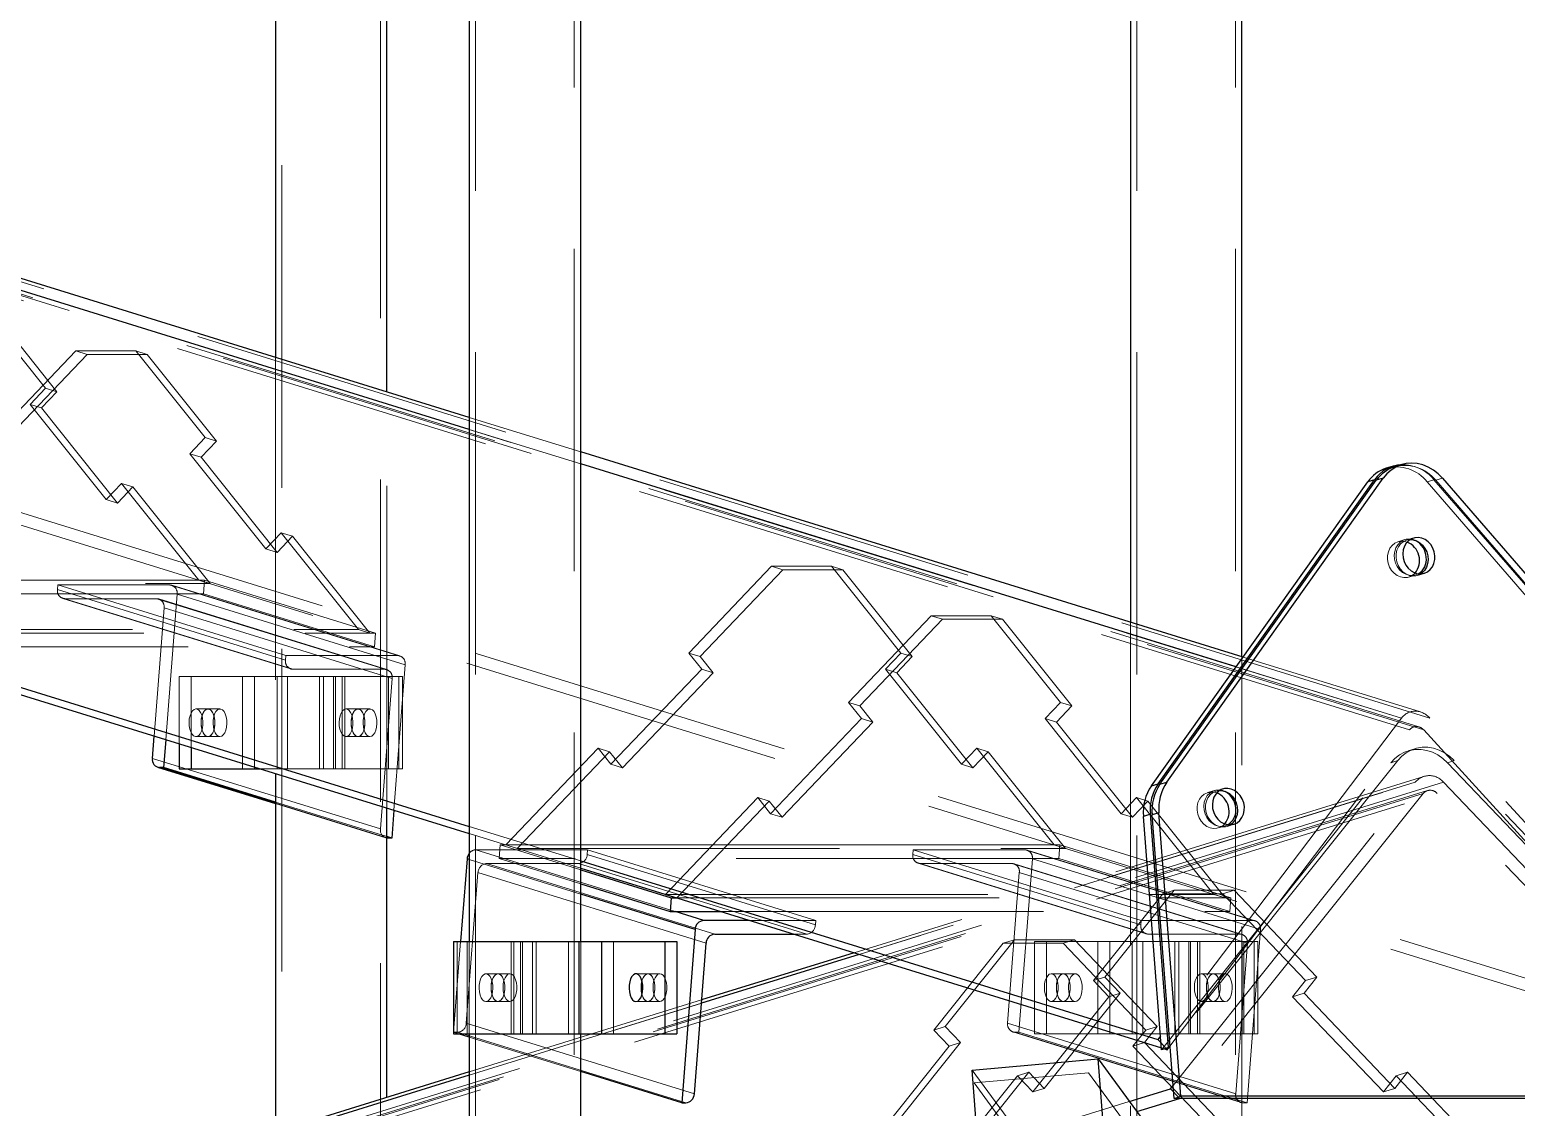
# Model space of a CAD drawing. Header units: millimetres. Extents: x 122 to 2816, y -707 to 556.
# Drawn here: x 682.97 to 688.82, y 306.95 to 311.19 of the extents above; entities that cross this region are included whole.
import ezdxf

# ---------------------------------------------------------------- set-up
doc = ezdxf.new("R2010")
doc.units = ezdxf.units.MM
doc.linetypes.add('HIDDEN', pattern=[1.905, 1.27, -0.635])

msp = doc.modelspace()

# ---------------------------------------------------------------- linework, layer by layer
at = {"color": 7, "linetype": 'HIDDEN', "lineweight": 18}
for p, q in [((683.960652, 331.613332), (683.960652, 304.340604)), ((684.349379, 304.340604), (684.349379, 331.613332)), ((684.724123, 327.067877), (684.724123, 305.249695)), ((685.11285, 305.249695), (685.11285, 327.067877)), ((687.328834, 327.067877), (687.328834, 305.249695)), ((687.717561, 305.249695), (687.717561, 327.067877)), ((669.091878, 314.450171), (688.371476, 308.480892)), ((688.482816, 308.480892), (669.203218, 314.450171)), ((688.402922, 308.43424), (669.116271, 314.405703)), ((688.439893, 308.446471), (669.155091, 314.417361)), ((669.171941, 314.405703), (688.458592, 308.43424)), ((670.131174, 313.205067), (689.608257, 307.174643)), ((670.167527, 313.243182), (689.638564, 307.21463)), ((683.030006, 309.780337), (682.757021, 310.122022)), ((683.074925, 309.766429), (682.801941, 310.108114)), ((683.149705, 309.927312), (682.823825, 309.585628)), ((683.149705, 309.927312), (683.194625, 309.913405)), ((683.385894, 309.927312), (683.149705, 309.927312)), ((683.385894, 309.927312), (683.430814, 309.913405)), ((683.658879, 309.585628), (683.385894, 309.927312)), ((683.194625, 309.913405), (682.868745, 309.57172)), ((683.430814, 309.913405), (683.194625, 309.913405)), ((683.703798, 309.57172), (683.430814, 309.913405)), ((683.93547, 309.901707), (683.93547, 308.262258)), ((682.969419, 309.716811), (683.030006, 309.780337)), ((683.014338, 309.702904), (683.074925, 309.766429)), ((683.030006, 309.780337), (683.074925, 309.766429)), ((684.374561, 308.126308), (684.374561, 309.765757)), ((682.969419, 309.716811), (683.014338, 309.702904)), ((683.268862, 309.34201), (682.969419, 309.716811)), ((683.313781, 309.328102), (683.014338, 309.702904)), ((685.138032, 309.529374), (684.698941, 309.665324)), ((683.598291, 309.522102), (683.658879, 309.585628)), ((683.658879, 309.585628), (683.703798, 309.57172)), ((685.138032, 309.482019), (684.698941, 309.617969)), ((683.598291, 309.522102), (683.643211, 309.508194)), ((683.897734, 309.1473), (683.598291, 309.522102)), ((683.643211, 309.508194), (683.703798, 309.57172)), ((683.942654, 309.133393), (683.643211, 309.508194)), ((683.329449, 309.405535), (683.268862, 309.34201)), ((683.329449, 309.405535), (683.374369, 309.391628)), ((683.633967, 309.024381), (683.329449, 309.405535)), ((688.238103, 309.411443), (688.265054, 309.419787)), ((688.271783, 309.417535), (688.298735, 309.42588)), ((688.499084, 309.419787), (688.472132, 309.411443)), ((688.472132, 309.411443), (689.509565, 308.214128)), ((688.499084, 309.419787), (689.536516, 308.222472)), ((688.505813, 309.417535), (688.532765, 309.42588)), ((688.505813, 309.417535), (689.543245, 308.22022)), ((683.268862, 309.34201), (683.313781, 309.328102)), ((683.374369, 309.391628), (683.313781, 309.328102)), ((683.678887, 309.010473), (683.374369, 309.391628)), ((683.958322, 309.210826), (683.897734, 309.1473)), ((684.003241, 309.196918), (683.942654, 309.133393)), ((683.958322, 309.210826), (684.003241, 309.196918)), ((684.26284, 308.829672), (683.958322, 309.210826)), ((684.30776, 308.815764), (684.003241, 309.196918)), ((688.384188, 309.183999), (688.357236, 309.175654)), ((688.417868, 309.190091), (688.390917, 309.181746)), ((683.897734, 309.1473), (683.942654, 309.133393)), ((685.889793, 309.078936), (685.563913, 308.737252)), ((685.934713, 309.065029), (685.608832, 308.723344)), ((685.889793, 309.078936), (685.934713, 309.065029)), ((686.125982, 309.078936), (685.889793, 309.078936)), ((686.170901, 309.065029), (685.934713, 309.065029)), ((686.125982, 309.078936), (686.170901, 309.065029)), ((686.398966, 308.737252), (686.125982, 309.078936)), ((686.443886, 308.723344), (686.170901, 309.065029)), ((688.433937, 309.042799), (688.460889, 309.051144)), ((683.656179, 309.024381), (681.451751, 309.024381)), ((681.473963, 309.024381), (683.633967, 309.024381)), ((681.518882, 309.010473), (683.678887, 309.010473)), ((683.07713, 308.987279), (683.078521, 309.005247)), ((683.078521, 309.005247), (683.519407, 309.005247)), ((683.976911, 308.727091), (683.078521, 309.005247)), ((684.417796, 308.727091), (683.519407, 309.005247)), ((684.42577, 308.725892), (683.52738, 309.004048)), ((683.633967, 309.024381), (683.678887, 309.010473)), ((683.656179, 309.024381), (683.652007, 308.970478)), ((684.329971, 308.815764), (683.656179, 309.024381)), ((688.400256, 309.036707), (688.427208, 309.045052)), ((683.652007, 308.970478), (681.447579, 308.970478)), ((683.97552, 308.709123), (683.07713, 308.987279)), ((683.097867, 308.952543), (683.996257, 308.674387)), ((683.467997, 308.951344), (683.105841, 308.951344)), ((684.00423, 308.673188), (683.105841, 308.951344)), ((684.366386, 308.673188), (683.467997, 308.951344)), ((684.37436, 308.671989), (683.47597, 308.950145)), ((683.548117, 308.969312), (683.503735, 308.39593)), ((684.446506, 308.691155), (683.548117, 308.969312)), ((684.325799, 308.761861), (683.652007, 308.970478)), ((683.457603, 308.410214), (683.496707, 308.915408)), ((684.395096, 308.637252), (683.496707, 308.915408)), ((686.518666, 308.884227), (686.192786, 308.542543)), ((686.518666, 308.884227), (686.563585, 308.870319)), ((686.754854, 308.884227), (686.518666, 308.884227)), ((686.754854, 308.884227), (686.799774, 308.870319)), ((687.027839, 308.542543), (686.754854, 308.884227)), ((682.102836, 308.829672), (684.26284, 308.829672)), ((682.147755, 308.815764), (684.329971, 308.815764)), ((682.147755, 308.815764), (684.30776, 308.815764)), ((684.26284, 308.829672), (684.30776, 308.815764)), ((684.329971, 308.815764), (684.325799, 308.761861)), ((686.563585, 308.870319), (686.237705, 308.528635)), ((686.799774, 308.870319), (686.563585, 308.870319)), ((687.072758, 308.528635), (686.799774, 308.870319)), ((687.303652, 308.858863), (687.303652, 305.249695)), ((682.321852, 308.761861), (684.325799, 308.761861)), ((683.97552, 308.709123), (683.976911, 308.727091)), ((683.976911, 308.727091), (684.417796, 308.727091)), ((685.563913, 308.737252), (685.608832, 308.723344)), ((685.614666, 308.673726), (685.563913, 308.737252)), ((685.659586, 308.659818), (685.608832, 308.723344)), ((686.338379, 308.673726), (686.398966, 308.737252)), ((686.383298, 308.659818), (686.443886, 308.723344)), ((686.398966, 308.737252), (686.443886, 308.723344)), ((687.742743, 306.390331), (687.742743, 308.722913)), ((688.445418, 308.505353), (687.747137, 308.721552)), ((683.556234, 308.644274), (683.556234, 308.379676)), ((683.556234, 308.644274), (683.603472, 308.644274)), ((683.603472, 308.644274), (683.603472, 308.36505)), ((683.603472, 308.644274), (683.853472, 308.644274)), ((683.806234, 308.644274), (683.806234, 308.280637)), ((683.853472, 308.644274), (683.941828, 308.644274)), ((683.853472, 308.644274), (683.853472, 308.287646)), ((683.941828, 308.644274), (683.941828, 308.280637)), ((683.941828, 308.644274), (684.436094, 308.644274)), ((683.982947, 308.644274), (683.982947, 308.280637)), ((684.366386, 308.673188), (684.00423, 308.673188)), ((684.1098, 308.644274), (684.1098, 308.280637)), ((684.124416, 308.644274), (684.124416, 308.280637)), ((684.164346, 308.644274), (684.164346, 308.280637)), ((684.171653, 308.644274), (684.171653, 308.280637)), ((684.197935, 308.644274), (684.197935, 308.280637)), ((684.208413, 308.644274), (684.208413, 308.280637)), ((684.349201, 308.044315), (684.395096, 308.637252)), ((684.374416, 308.644274), (684.374416, 308.280637)), ((684.381549, 308.280637), (684.381549, 308.644274)), ((684.446506, 308.691155), (684.402124, 308.117774)), ((684.421653, 308.644274), (684.421653, 308.280637)), ((684.436094, 308.280637), (684.436094, 308.644274)), ((685.257201, 308.298924), (685.614666, 308.673726)), ((685.30212, 308.285017), (685.659586, 308.659818)), ((685.614666, 308.673726), (685.659586, 308.659818)), ((686.338379, 308.673726), (686.383298, 308.659818)), ((686.637822, 308.298924), (686.338379, 308.673726)), ((686.682742, 308.285017), (686.383298, 308.659818)), ((688.371476, 308.480892), (687.719522, 308.682748)), ((686.192786, 308.542543), (686.237705, 308.528635)), ((686.243539, 308.479017), (686.192786, 308.542543)), ((686.288458, 308.465109), (686.237705, 308.528635)), ((686.967252, 308.479017), (687.027839, 308.542543)), ((687.012171, 308.465109), (687.072758, 308.528635)), ((687.027839, 308.542543), (687.072758, 308.528635)), ((683.66987, 308.517001), (683.622633, 308.517001)), ((683.717108, 308.517001), (683.66987, 308.517001)), ((684.260779, 308.517001), (684.213542, 308.517001)), ((684.308017, 308.517001), (684.260779, 308.517001)), ((685.886073, 308.104215), (686.243539, 308.479017)), ((685.930993, 308.090307), (686.288458, 308.465109)), ((686.243539, 308.479017), (686.288458, 308.465109)), ((686.967252, 308.479017), (687.012171, 308.465109)), ((687.266695, 308.104215), (686.967252, 308.479017)), ((687.311614, 308.090307), (687.012171, 308.465109)), ((688.371476, 308.480892), (687.421909, 307.228027)), ((689.638564, 307.21463), (688.482816, 308.480892)), ((683.622633, 308.40791), (683.66987, 308.40791)), ((683.66987, 308.40791), (683.717108, 308.40791)), ((684.213542, 308.40791), (684.260779, 308.40791)), ((684.260779, 308.40791), (684.308017, 308.40791)), ((687.459087, 307.188938), (688.402922, 308.43424)), ((688.458592, 308.43424), (689.608257, 307.174643)), ((685.206448, 308.36245), (684.842923, 307.981296)), ((685.251367, 308.348542), (684.887843, 307.967388)), ((685.206448, 308.36245), (685.251367, 308.348542)), ((685.206448, 308.36245), (685.257201, 308.298924)), ((685.251367, 308.348542), (685.30212, 308.285017)), ((686.698409, 308.36245), (686.637822, 308.298924)), ((686.743329, 308.348542), (686.682742, 308.285017)), ((686.698409, 308.36245), (686.743329, 308.348542)), ((687.002928, 307.981296), (686.698409, 308.36245)), ((687.047847, 307.967388), (686.743329, 308.348542)), ((688.423745, 308.360314), (688.396794, 308.351969)), ((684.349201, 308.044315), (683.450811, 308.322471)), ((685.257201, 308.298924), (685.30212, 308.285017)), ((686.637822, 308.298924), (686.682742, 308.285017)), ((687.426041, 307.174643), (688.329394, 308.305337)), ((688.356346, 308.313682), (687.458968, 307.190468)), ((688.356346, 308.313682), (688.329394, 308.305337)), ((688.552075, 308.305337), (688.579027, 308.313682)), ((688.552075, 308.305337), (689.630469, 307.174643)), ((689.657421, 307.182988), (688.579027, 308.313682)), ((668.885218, 302.1783), (688.425188, 308.228194)), ((688.536528, 308.228194), (668.996558, 302.1783)), ((683.876108, 308.280637), (683.941828, 308.280637)), ((683.941828, 308.280637), (684.436094, 308.280637)), ((688.458888, 308.25151), (686.214535, 307.556622)), ((688.425188, 308.228194), (686.235339, 307.550181)), ((687.446657, 308.228565), (687.419706, 308.22022)), ((687.471082, 307.033975), (688.425188, 308.228194)), ((688.536528, 308.228194), (689.687689, 307.021205)), ((688.456465, 308.183726), (668.916495, 302.133832)), ((688.473315, 308.195384), (668.933345, 302.14549)), ((668.972165, 302.133832), (688.512135, 308.183726)), ((687.412976, 308.222472), (687.386025, 308.214128)), ((688.456465, 308.183726), (687.497232, 306.98309)), ((687.63402, 308.19577), (687.607068, 308.187426)), ((687.667701, 308.201863), (687.640749, 308.193518)), ((689.657237, 306.98309), (688.512135, 308.183726)), ((684.374561, 308.014292), (683.93547, 308.150242)), ((684.374561, 308.009417), (683.93547, 308.145366)), ((683.93547, 308.144096), (684.369937, 308.009578)), ((685.83532, 308.167741), (685.471796, 307.786586)), ((685.88024, 308.153833), (685.516715, 307.772679)), ((685.83532, 308.167741), (685.88024, 308.153833)), ((685.83532, 308.167741), (685.886073, 308.104215)), ((685.88024, 308.153833), (685.930993, 308.090307)), ((687.327282, 308.167741), (687.266695, 308.104215)), ((687.372202, 308.153833), (687.311614, 308.090307)), ((687.327282, 308.167741), (687.372202, 308.153833)), ((687.6318, 307.786586), (687.327282, 308.167741)), ((687.67672, 307.772679), (687.372202, 308.153833)), ((684.698941, 308.054562), (685.138032, 307.918612)), ((685.886073, 308.104215), (685.930993, 308.090307)), ((687.266695, 308.104215), (687.311614, 308.090307)), ((687.354887, 308.0939), (687.381838, 308.102244)), ((687.388567, 308.099992), (687.415519, 308.108337)), ((687.650089, 308.048479), (687.67704, 308.056823)), ((687.683769, 308.054571), (687.710721, 308.062916)), ((684.698941, 308.025875), (685.138032, 307.889925)), ((685.165428, 307.962162), (684.724542, 307.962162)), ((685.510633, 307.718775), (684.724542, 307.962162)), ((684.820711, 307.981296), (684.816539, 307.927392)), ((684.820711, 307.981296), (685.138032, 307.883048)), ((687.02514, 307.981296), (684.820711, 307.981296)), ((684.842923, 307.981296), (684.887843, 307.967388)), ((684.842923, 307.981296), (687.002928, 307.981296)), ((684.887843, 307.967388), (687.047847, 307.967388)), ((685.164037, 307.944194), (685.165428, 307.962162)), ((686.062426, 307.666038), (685.164037, 307.944194)), ((686.063817, 307.684006), (685.165428, 307.962162)), ((686.446091, 307.944194), (686.447481, 307.962162)), ((687.34448, 307.666038), (686.446091, 307.944194)), ((686.447481, 307.962162), (686.888367, 307.962162)), ((687.345871, 307.684006), (686.447481, 307.962162)), ((687.786757, 307.684006), (686.888367, 307.962162)), ((687.79473, 307.682807), (686.896341, 307.960963)), ((687.002928, 307.981296), (687.047847, 307.967388)), ((687.02514, 307.981296), (687.020967, 307.927392)), ((687.698932, 307.772679), (687.02514, 307.981296)), ((685.138032, 307.787591), (684.698941, 307.923541)), ((685.665997, 307.630102), (684.767607, 307.908259)), ((684.767607, 307.908259), (685.129763, 307.908259)), ((684.816539, 307.927392), (685.138032, 307.827853)), ((687.020967, 307.927392), (684.816539, 307.927392)), ((686.028153, 307.630102), (685.129763, 307.908259)), ((686.466827, 307.909457), (687.365217, 307.631301)), ((686.836957, 307.908259), (686.474801, 307.908259)), ((687.37319, 307.630102), (686.474801, 307.908259)), ((687.735347, 307.630102), (686.836957, 307.908259)), ((687.74332, 307.628904), (686.844931, 307.90706)), ((686.917077, 307.926226), (686.864228, 307.24345)), ((687.815467, 307.64807), (686.917077, 307.926226)), ((687.694759, 307.718775), (687.020967, 307.927392)), ((684.687438, 307.279386), (684.733334, 307.872323)), ((685.631723, 307.594167), (684.733334, 307.872323)), ((686.819772, 307.279386), (686.865667, 307.872323)), ((687.764057, 307.594167), (686.865667, 307.872323)), ((685.471796, 307.786586), (687.6318, 307.786586)), ((685.516715, 307.772679), (687.698932, 307.772679)), ((685.516715, 307.772679), (687.67672, 307.772679)), ((687.430869, 307.788667), (687.157885, 307.446982)), ((687.475789, 307.802575), (687.202804, 307.46089)), ((687.430869, 307.788667), (687.475789, 307.802575)), ((687.667058, 307.788667), (687.430869, 307.788667)), ((687.711977, 307.802575), (687.475789, 307.802575)), ((687.6318, 307.786586), (687.67672, 307.772679)), ((687.667058, 307.788667), (687.711977, 307.802575)), ((687.992938, 307.446982), (687.667058, 307.788667)), ((687.698932, 307.772679), (687.694759, 307.718775)), ((688.037858, 307.46089), (687.711977, 307.802575)), ((685.690813, 307.718775), (687.694759, 307.718775)), ((686.063817, 307.684006), (685.803111, 307.684006)), ((686.062426, 307.666038), (686.063817, 307.684006)), ((687.34448, 307.666038), (687.345871, 307.684006)), ((687.345871, 307.684006), (687.786757, 307.684006)), ((687.815467, 307.64807), (687.762617, 306.965294)), ((684.665109, 307.601189), (684.637419, 307.24345)), ((684.651148, 307.601189), (684.651148, 307.237552)), ((684.691253, 307.601189), (684.691253, 307.237552)), ((684.698385, 307.601189), (684.698385, 307.237552)), ((684.698941, 307.601189), (684.698941, 307.237552)), ((684.864388, 307.601189), (684.864388, 307.237552)), ((684.874866, 307.601189), (684.874866, 307.237552)), ((684.901148, 307.601189), (684.901148, 307.237552)), ((684.908455, 307.237552), (684.908455, 307.601189)), ((684.948385, 307.601189), (684.948385, 307.237552)), ((684.963001, 307.237552), (684.963001, 307.601189)), ((685.089854, 307.601189), (685.089854, 307.237552)), ((685.138032, 307.237552), (685.138032, 307.601189)), ((685.266567, 307.601189), (685.266567, 307.237552)), ((685.977209, 307.630102), (686.028153, 307.630102)), ((686.801997, 307.593957), (686.529012, 307.252273)), ((686.846916, 307.607865), (686.573932, 307.266181)), ((686.801997, 307.593957), (686.846916, 307.607865)), ((687.038185, 307.593957), (686.801997, 307.593957)), ((687.083105, 307.607865), (686.846916, 307.607865)), ((686.925194, 307.601189), (686.925194, 307.237552)), ((686.925194, 307.601189), (686.972432, 307.601189)), ((686.972432, 307.601189), (686.972432, 307.237552)), ((686.972432, 307.601189), (687.222432, 307.601189)), ((687.038185, 307.593957), (687.083105, 307.607865)), ((687.364065, 307.252273), (687.038185, 307.593957)), ((687.408985, 307.266181), (687.083105, 307.607865)), ((687.175194, 307.601189), (687.175194, 307.237552)), ((687.222432, 307.601189), (687.222432, 307.237552)), ((687.222432, 307.601189), (687.310789, 307.601189)), ((687.310789, 307.601189), (687.310789, 307.237552)), ((687.310789, 307.601189), (687.805054, 307.601189)), ((687.351908, 307.601189), (687.351908, 307.237552)), ((687.735347, 307.630102), (687.37319, 307.630102)), ((687.478761, 307.601189), (687.478761, 307.237552)), ((687.493376, 307.601189), (687.493376, 307.237552)), ((687.533306, 307.601189), (687.533306, 307.237552)), ((687.540614, 307.601189), (687.540614, 307.237552)), ((687.566895, 307.601189), (687.566895, 307.237552)), ((687.577373, 307.601189), (687.577373, 307.237552)), ((687.718161, 307.00123), (687.764057, 307.594167)), ((687.743376, 307.601189), (687.743376, 307.237552)), ((687.750509, 307.237552), (687.750509, 307.601189)), ((687.790614, 307.601189), (687.790614, 307.237552)), ((687.805054, 307.237552), (687.805054, 307.601189)), ((684.812022, 307.473916), (684.764784, 307.473916)), ((684.85926, 307.473916), (684.812022, 307.473916)), ((685.402931, 307.473916), (685.355693, 307.473916)), ((685.450169, 307.473916), (685.402931, 307.473916)), ((687.038831, 307.473916), (686.991593, 307.473916)), ((687.086068, 307.473916), (687.038831, 307.473916)), ((687.62974, 307.473916), (687.582502, 307.473916)), ((687.676978, 307.473916), (687.62974, 307.473916)), ((687.157885, 307.446982), (687.202804, 307.46089)), ((687.218472, 307.383456), (687.157885, 307.446982)), ((687.263392, 307.397364), (687.202804, 307.46089)), ((687.942185, 307.383456), (687.992938, 307.446982)), ((687.987104, 307.397364), (688.037858, 307.46089)), ((687.992938, 307.446982), (688.037858, 307.46089)), ((685.614436, 307.370821), (684.698941, 307.087369)), ((685.613414, 307.357623), (684.698941, 307.074487)), ((684.764784, 307.364825), (684.812022, 307.364825)), ((684.812022, 307.364825), (684.85926, 307.364825)), ((685.355693, 307.364825), (685.402931, 307.364825)), ((685.402931, 307.364825), (685.450169, 307.364825)), ((686.919029, 307.008655), (687.218472, 307.383456)), ((686.963948, 307.022562), (687.263392, 307.397364)), ((686.991593, 307.364825), (687.038831, 307.364825)), ((687.038831, 307.364825), (687.086068, 307.364825)), ((687.218472, 307.383456), (687.263392, 307.397364)), ((687.582502, 307.364825), (687.62974, 307.364825)), ((687.62974, 307.364825), (687.676978, 307.364825)), ((687.942185, 307.383456), (687.987104, 307.397364)), ((688.29965, 307.008655), (687.942185, 307.383456)), ((688.34457, 307.022562), (687.987104, 307.397364)), ((684.656469, 307.237552), (684.637419, 307.24345)), ((684.637419, 307.24345), (684.653165, 307.24345)), ((685.551554, 306.965294), (684.653165, 307.24345)), ((685.585828, 307.00123), (684.687438, 307.279386)), ((686.529012, 307.252273), (686.573932, 307.266181)), ((686.5896, 307.188747), (686.529012, 307.252273)), ((686.634519, 307.202655), (686.573932, 307.266181)), ((687.718161, 307.00123), (686.819772, 307.279386)), ((686.840508, 307.244649), (687.738898, 306.966493)), ((686.864228, 307.24345), (686.848482, 307.24345)), ((687.746871, 306.965294), (686.848482, 307.24345)), ((687.762617, 306.965294), (686.864228, 307.24345)), ((686.925194, 307.237552), (686.972432, 307.237552)), ((686.972432, 307.237552), (687.222432, 307.237552)), ((687.222432, 307.237552), (687.310789, 307.237552)), ((687.310789, 307.237552), (687.805054, 307.237552)), ((687.313312, 307.188747), (687.364065, 307.252273)), ((687.358232, 307.202655), (687.408985, 307.266181)), ((687.364065, 307.252273), (687.408985, 307.266181)), ((685.138032, 307.088452), (684.698941, 307.224402)), ((686.290156, 306.813945), (686.5896, 307.188747)), ((686.335076, 306.827853), (686.634519, 307.202655)), ((686.5896, 307.188747), (686.634519, 307.202655)), ((687.313312, 307.188747), (687.358232, 307.202655)), ((687.670778, 306.813945), (687.313312, 307.188747)), ((687.715697, 306.827853), (687.358232, 307.202655)), ((687.423983, 307.201234), (687.443359, 307.180005)), ((687.425495, 307.181689), (687.437147, 307.178082)), ((686.858442, 307.07218), (686.553923, 306.691026)), ((686.903361, 307.086088), (686.598843, 306.704934)), ((686.679839, 307.094415), (687.515994, 305.955154)), ((686.687497, 307.043799), (687.138778, 307.083685)), ((686.858442, 307.07218), (686.903361, 307.086088)), ((686.858442, 307.07218), (686.919029, 307.008655)), ((686.903361, 307.086088), (686.963948, 307.022562)), ((687.274379, 305.331826), (687.138778, 307.083685)), ((687.138778, 307.083685), (687.966572, 305.955817)), ((688.350404, 307.07218), (688.29965, 307.008655)), ((688.395323, 307.086088), (688.34457, 307.022562)), ((688.350404, 307.07218), (688.395323, 307.086088)), ((688.713928, 306.691026), (688.350404, 307.07218)), ((688.493557, 306.98309), (688.395323, 307.086088)), ((686.823098, 305.29194), (686.687497, 307.043799)), ((686.687497, 307.043799), (687.515291, 305.915931)), ((686.919029, 307.008655), (686.963948, 307.022562)), ((687.497232, 306.98309), (687.473058, 307.008436)), ((688.29965, 307.008655), (688.34457, 307.022562)), ((684.374561, 305.347487), (684.374561, 306.986936)), ((686.703653, 306.786756), (687.298973, 306.971077)), ((687.762617, 306.965294), (687.746871, 306.965294))]:
    msp.add_line(p, q, dxfattribs=at)
at = {"color": 7, "linetype": 'Continuous', "lineweight": 25}
for p, q in [((684.698941, 321.976968), (684.698941, 307.601189)), ((685.138032, 307.601189), (685.138032, 321.976968)), ((687.303652, 321.976968), (687.303652, 308.858863)), ((687.742743, 308.722913), (687.742743, 321.976968)), ((683.93547, 321.886059), (683.93547, 309.901707)), ((684.374561, 309.765757), (684.374561, 321.886059)), ((684.698941, 309.665324), (681.76985, 310.572218)), ((687.747137, 308.721552), (685.138032, 309.529374)), ((688.3376, 309.473243), (688.310648, 309.464899)), ((688.371281, 309.479336), (688.344329, 309.470991)), ((687.386025, 308.214128), (688.238103, 309.411443)), ((687.412976, 308.222472), (688.265054, 309.419787)), ((687.419706, 308.22022), (688.271783, 309.417535)), ((687.446657, 308.228565), (688.298735, 309.42588)), ((688.265054, 309.419787), (688.238103, 309.411443)), ((688.298735, 309.42588), (688.271783, 309.417535)), ((688.532765, 309.42588), (689.570197, 308.228565)), ((681.76985, 308.961456), (684.698941, 308.054562)), ((681.76985, 308.932769), (684.698941, 308.025875)), ((683.450811, 308.322471), (683.457603, 308.410214)), ((683.503735, 308.39593), (683.495267, 308.286536)), ((683.556234, 308.379676), (683.556234, 308.280637)), ((683.603472, 308.36505), (683.603472, 308.280637)), ((683.471548, 308.287734), (683.93547, 308.144096)), ((683.495267, 308.286536), (683.479521, 308.286536)), ((683.93547, 308.150242), (683.495267, 308.286536)), ((683.556234, 308.280637), (683.603472, 308.280637)), ((683.603472, 308.280637), (683.853472, 308.280637)), ((683.853472, 308.280637), (683.876108, 308.280637)), ((683.93547, 308.262258), (683.93547, 306.850986)), ((687.419706, 308.22022), (687.446657, 308.228565)), ((687.386025, 308.214128), (687.412976, 308.222472)), ((684.374561, 306.986936), (684.374561, 308.126308)), ((684.402124, 308.117774), (684.393657, 308.00838)), ((687.381838, 308.102244), (687.354887, 308.0939)), ((687.426041, 307.174643), (687.354887, 308.0939)), ((687.452992, 307.182988), (687.381838, 308.102244)), ((687.415519, 308.108337), (687.388567, 308.099992)), ((687.47502, 306.98309), (687.388567, 308.099992)), ((687.501972, 306.991435), (687.415519, 308.108337)), ((684.393657, 308.00838), (684.374561, 308.014292)), ((684.377911, 308.00838), (684.374561, 308.008585)), ((684.393657, 308.00838), (684.377911, 308.00838)), ((684.690269, 307.926226), (684.665109, 307.601189)), ((685.138032, 307.918612), (687.411755, 307.21463)), ((685.138032, 307.889925), (687.425495, 307.181689)), ((685.138032, 307.883048), (685.494504, 307.772679)), ((685.138032, 307.827853), (685.490331, 307.718775)), ((685.471796, 307.786586), (685.516715, 307.772679)), ((685.494504, 307.772679), (685.490331, 307.718775)), ((685.494504, 307.772679), (685.516715, 307.772679)), ((685.490331, 307.718775), (685.690813, 307.718775)), ((685.588658, 307.64807), (685.535808, 306.965294)), ((685.803111, 307.684006), (685.622931, 307.684006)), ((684.636707, 307.601189), (684.636707, 307.237552)), ((684.636707, 307.601189), (685.130973, 307.601189)), ((685.130973, 307.601189), (685.130973, 307.237552)), ((685.130973, 307.601189), (685.21933, 307.601189)), ((685.21933, 307.601189), (685.21933, 307.237552)), ((685.21933, 307.601189), (685.46933, 307.601189)), ((685.46933, 307.601189), (685.46933, 307.237552)), ((685.46933, 307.601189), (685.516567, 307.601189)), ((685.516567, 307.601189), (685.516567, 307.237552)), ((685.585828, 307.00123), (685.631723, 307.594167)), ((685.665997, 307.630102), (685.977209, 307.630102)), ((686.214535, 307.556622), (685.614436, 307.370821)), ((684.636707, 307.237552), (685.130973, 307.237552)), ((684.698941, 307.224402), (684.656469, 307.237552)), ((684.698941, 307.237552), (684.698941, 306.067877)), ((685.130973, 307.237552), (685.21933, 307.237552)), ((685.138032, 306.067877), (685.138032, 307.237552)), ((685.21933, 307.237552), (685.46933, 307.237552)), ((685.46933, 307.237552), (685.516567, 307.237552)), ((687.421909, 307.228027), (687.411755, 307.21463)), ((687.411755, 307.21463), (687.423983, 307.201234)), ((687.452992, 307.182988), (687.426041, 307.174643)), ((687.437147, 307.178082), (687.448253, 307.174643)), ((687.443359, 307.180005), (687.448253, 307.174643)), ((687.448253, 307.174643), (687.459087, 307.188938)), ((687.458968, 307.190468), (687.452992, 307.182988)), ((686.679839, 307.094415), (687.176248, 307.13829)), ((687.315326, 305.341511), (687.176248, 307.13829)), ((687.176248, 307.13829), (688.012404, 305.999029)), ((684.698941, 307.087369), (681.76985, 306.180475)), ((685.535808, 306.965294), (685.138032, 307.088452)), ((686.818917, 305.297636), (686.679839, 307.094415)), ((687.298973, 306.971077), (687.46088, 307.021205)), ((687.46088, 307.021205), (687.471082, 307.033975)), ((687.473058, 307.008436), (687.46088, 307.021205)), ((685.535808, 306.965294), (685.551554, 306.965294)), ((687.328499, 306.930848), (687.497232, 306.98309)), ((687.47502, 306.98309), (687.501972, 306.991435)), ((689.679449, 306.98309), (687.47502, 306.98309)), ((689.7064, 306.991435), (687.501972, 306.991435)), ((688.758847, 306.704934), (688.493557, 306.98309))]:
    msp.add_line(p, q, dxfattribs=at)
at = {"color": 8, "linetype": 'Continuous', "lineweight": 25}
for p, q in [((684.698941, 309.617969), (681.76985, 310.524863)), ((687.719522, 308.682748), (685.138032, 309.482019)), ((683.93547, 308.145366), (683.479521, 308.286536)), ((683.853472, 308.287646), (683.853472, 308.280637)), ((684.377911, 308.00838), (684.374561, 308.009417)), ((684.698941, 307.923541), (684.690269, 307.926226)), ((685.588658, 307.64807), (685.138032, 307.787591)), ((685.622931, 307.684006), (685.510633, 307.718775)), ((686.235339, 307.550181), (685.613414, 307.357623)), ((684.698941, 307.074487), (681.76985, 306.167593))]:
    msp.add_line(p, q, dxfattribs=at)
at = {"color": 7, "linetype": 'Continuous', "lineweight": 25, "flags": 128}
for points in [[(688.532765, 309.42588), (688.515615, 309.443293), (688.496702, 309.458027), (688.476395, 309.469796), (688.455089, 309.478369), (688.433198, 309.483581), (688.411148, 309.48533), (688.38937, 309.483581), (688.368286, 309.478369), (688.348306, 309.469796), (688.329821, 309.458027), (688.313189, 309.443293), (688.298735, 309.42588)], [(688.502362, 309.120618), (688.499694, 309.136068), (688.494205, 309.150795), (688.486153, 309.164112), (688.475913, 309.175395), (688.463966, 309.184117), (688.450868, 309.189869), (688.437234, 309.192383), (688.423699, 309.191542), (688.410898, 309.187384), (688.399428, 309.180105), (688.389827, 309.170043), (688.382543, 309.157671), (688.377916, 309.143566), (688.376163, 309.128388), (688.377366, 309.112847), (688.381468, 309.097669), (688.388279, 309.083564), (688.397479, 309.071192), (688.408638, 309.061131), (688.421234, 309.053851), (688.434679, 309.049693), (688.448343, 309.048852), (688.461589, 309.051366), (688.473796, 309.057119), (688.484393, 309.06584), (688.492886, 309.077123), (688.498877, 309.09044), (688.502086, 309.105167), (688.502362, 309.120618)], [(688.404952, 309.184111), (688.417127, 309.183197), (688.430572, 309.17904), (688.443168, 309.17176), (688.454327, 309.161699), (688.463527, 309.149326), (688.470337, 309.135221), (688.47444, 309.120044), (688.475643, 309.104502), (688.47389, 309.089324), (688.469263, 309.075219), (688.461979, 309.062847), (688.452377, 309.052786), (688.446853, 309.048779)], [(687.752195, 308.132389), (687.749526, 308.147839), (687.744037, 308.162567), (687.735985, 308.175884), (687.725746, 308.187167), (687.713798, 308.195888), (687.7007, 308.201641), (687.687066, 308.204155), (687.673531, 308.203314), (687.66073, 308.199156), (687.649261, 308.191876), (687.639659, 308.181815), (687.632375, 308.169443), (687.627748, 308.155338), (687.625995, 308.14016), (687.627198, 308.124619), (687.631301, 308.109441), (687.638111, 308.095336), (687.647311, 308.082963), (687.65847, 308.072902), (687.671066, 308.065623), (687.684511, 308.061465), (687.698176, 308.060623), (687.711421, 308.063138), (687.723628, 308.06889), (687.734226, 308.077612), (687.742718, 308.088895), (687.748709, 308.102211), (687.751918, 308.116939), (687.752195, 308.132389)], [(687.654785, 308.195882), (687.666959, 308.194969), (687.680404, 308.190811), (687.693, 308.183531), (687.704159, 308.17347), (687.713359, 308.161098), (687.72017, 308.146993), (687.724272, 308.131815), (687.725475, 308.116274), (687.723722, 308.101096), (687.719095, 308.086991), (687.711811, 308.074619), (687.702209, 308.064558), (687.696685, 308.060551)], [(685.355693, 307.364825), (685.362476, 307.366539), (685.368832, 307.371572), (685.374363, 307.379608), (685.37872, 307.390143), (685.381631, 307.402515), (685.382912, 307.415945), (685.382483, 307.429591), (685.38037, 307.442595), (685.376707, 307.454139), (685.371724, 307.463499), (685.365733, 307.470085), (685.359111, 307.473486), (685.352275, 307.473486), (685.345653, 307.470085), (685.339663, 307.463499), (685.334679, 307.454139), (685.331016, 307.442595), (685.328904, 307.429591), (685.328474, 307.415945), (685.329755, 307.402515), (685.332666, 307.390143), (685.337024, 307.379608), (685.342554, 307.371572), (685.348911, 307.366539), (685.355693, 307.364825)]]:
    msp.add_lwpolyline(points, dxfattribs=at)
at = {"color": 7, "linetype": 'HIDDEN', "lineweight": 18, "flags": 128}
for points in [[(688.315762, 309.10618), (688.316039, 309.121631), (688.319248, 309.136358), (688.325239, 309.149675), (688.333731, 309.160958), (688.344329, 309.169679), (688.356536, 309.175432), (688.369781, 309.177946), (688.383446, 309.177105), (688.393398, 309.174359)], [(688.426376, 309.180113), (688.417187, 309.183777), (688.403553, 309.186291), (688.390018, 309.185449), (688.377217, 309.181292), (688.365748, 309.174012), (688.356146, 309.163951), (688.348862, 309.151579), (688.344235, 309.137474), (688.342482, 309.122296), (688.343685, 309.106754), (688.347787, 309.091577), (688.354598, 309.077472), (688.363798, 309.065099), (688.374957, 309.055038), (688.387553, 309.047758), (688.400998, 309.043601), (688.414663, 309.042759), (688.427908, 309.045274), (688.437178, 309.049289)], [(688.349443, 309.112273), (688.34972, 309.127723), (688.352929, 309.142451), (688.358919, 309.155767), (688.367412, 309.16705), (688.37801, 309.175772), (688.390217, 309.181524), (688.403462, 309.184039), (688.404952, 309.184111)], [(688.424726, 309.052439), (688.418696, 309.046693), (688.407227, 309.039414), (688.394426, 309.035256), (688.380891, 309.034415), (688.367256, 309.036929), (688.354159, 309.042681), (688.342211, 309.051403), (688.331972, 309.062686), (688.32392, 309.076003), (688.318431, 309.09073), (688.315762, 309.10618)], [(688.446853, 309.048779), (688.440908, 309.045506), (688.428106, 309.041349), (688.414572, 309.040507), (688.400937, 309.043021), (688.38784, 309.048774), (688.375892, 309.057495), (688.365653, 309.068778), (688.3576, 309.082095), (688.352112, 309.096823), (688.349443, 309.112273)], [(683.649584, 308.454111), (683.649775, 308.467778), (683.648261, 308.481111), (683.645136, 308.493272), (683.640597, 308.503496), (683.634929, 308.511142), (683.628489, 308.515729), (683.621681, 308.516968), (683.614932, 308.514782), (683.608668, 308.509308), (683.603281, 308.50089), (683.599109, 308.490057), (683.596416, 308.47749), (683.59537, 308.463979), (683.596038, 308.450371), (683.598376, 308.437523), (683.602238, 308.426241), (683.607382, 308.417235), (683.613484, 308.411071), (683.620161, 308.408135), (683.626993, 308.408612), (683.633551, 308.412472), (683.639423, 308.419473), (683.64424, 308.429175), (683.6477, 308.440968), (683.649584, 308.454111)], [(683.696822, 308.454111), (683.697013, 308.467778), (683.695498, 308.481111), (683.692373, 308.493272), (683.687835, 308.503496), (683.682167, 308.511142), (683.675727, 308.515729), (683.668918, 308.516968), (683.66217, 308.514782), (683.655905, 308.509308), (683.650518, 308.50089), (683.646347, 308.490057), (683.643654, 308.47749), (683.642608, 308.463979), (683.643275, 308.450371), (683.645613, 308.437523), (683.649476, 308.426241), (683.65462, 308.417235), (683.660722, 308.411071), (683.667398, 308.408135), (683.674231, 308.408612), (683.680789, 308.412472), (683.686661, 308.419473), (683.691478, 308.429175), (683.694938, 308.440968), (683.696822, 308.454111)], [(683.66987, 308.40791), (683.676653, 308.409624), (683.683009, 308.414657), (683.68854, 308.422694), (683.692897, 308.433229), (683.695808, 308.4456), (683.697089, 308.459031), (683.69666, 308.472676), (683.694547, 308.48568), (683.690884, 308.497224), (683.685901, 308.506584), (683.67991, 308.513171), (683.673288, 308.516571), (683.666452, 308.516571), (683.659831, 308.513171), (683.65384, 308.506584), (683.648856, 308.497224), (683.645193, 308.48568), (683.643081, 308.472676), (683.642651, 308.459031), (683.643932, 308.4456), (683.646843, 308.433229), (683.651201, 308.422694), (683.656732, 308.414657), (683.663088, 308.409624), (683.66987, 308.40791)], [(683.717108, 308.40791), (683.72389, 308.409624), (683.730247, 308.414657), (683.735778, 308.422694), (683.740135, 308.433229), (683.743046, 308.4456), (683.744327, 308.459031), (683.743898, 308.472676), (683.741785, 308.48568), (683.738122, 308.497224), (683.733139, 308.506584), (683.727148, 308.513171), (683.720526, 308.516571), (683.71369, 308.516571), (683.707068, 308.513171), (683.701078, 308.506584), (683.696094, 308.497224), (683.692431, 308.48568), (683.690318, 308.472676), (683.689889, 308.459031), (683.69117, 308.4456), (683.694081, 308.433229), (683.698439, 308.422694), (683.703969, 308.414657), (683.710326, 308.409624), (683.717108, 308.40791)], [(684.240493, 308.454111), (684.240684, 308.467778), (684.23917, 308.481111), (684.236045, 308.493272), (684.231506, 308.503496), (684.225838, 308.511142), (684.219398, 308.515729), (684.21259, 308.516968), (684.205841, 308.514782), (684.199577, 308.509308), (684.19419, 308.50089), (684.190019, 308.490057), (684.187325, 308.47749), (684.18628, 308.463979), (684.186947, 308.450371), (684.189285, 308.437523), (684.193147, 308.426241), (684.198291, 308.417235), (684.204393, 308.411071), (684.21107, 308.408135), (684.217902, 308.408612), (684.22446, 308.412472), (684.230332, 308.419473), (684.23515, 308.429175), (684.238609, 308.440968), (684.240493, 308.454111)], [(684.287731, 308.454111), (684.287922, 308.467778), (684.286407, 308.481111), (684.283282, 308.493272), (684.278744, 308.503496), (684.273076, 308.511142), (684.266636, 308.515729), (684.259828, 308.516968), (684.253079, 308.514782), (684.246815, 308.509308), (684.241427, 308.50089), (684.237256, 308.490057), (684.234563, 308.47749), (684.233517, 308.463979), (684.234184, 308.450371), (684.236523, 308.437523), (684.240385, 308.426241), (684.245529, 308.417235), (684.251631, 308.411071), (684.258308, 308.408135), (684.26514, 308.408612), (684.271698, 308.412472), (684.27757, 308.419473), (684.282387, 308.429175), (684.285847, 308.440968), (684.287731, 308.454111)], [(684.260779, 308.40791), (684.267562, 308.409624), (684.273918, 308.414657), (684.279449, 308.422694), (684.283807, 308.433229), (684.286717, 308.4456), (684.287998, 308.459031), (684.287569, 308.472676), (684.285456, 308.48568), (684.281793, 308.497224), (684.27681, 308.506584), (684.270819, 308.513171), (684.264198, 308.516571), (684.257361, 308.516571), (684.25074, 308.513171), (684.244749, 308.506584), (684.239765, 308.497224), (684.236102, 308.48568), (684.23399, 308.472676), (684.23356, 308.459031), (684.234841, 308.4456), (684.237752, 308.433229), (684.24211, 308.422694), (684.247641, 308.414657), (684.253997, 308.409624), (684.260779, 308.40791)], [(684.308017, 308.40791), (684.3148, 308.409624), (684.321156, 308.414657), (684.326687, 308.422694), (684.331044, 308.433229), (684.333955, 308.4456), (684.335236, 308.459031), (684.334807, 308.472676), (684.332694, 308.48568), (684.329031, 308.497224), (684.324048, 308.506584), (684.318057, 308.513171), (684.311435, 308.516571), (684.304599, 308.516571), (684.297977, 308.513171), (684.291987, 308.506584), (684.287003, 308.497224), (684.28334, 308.48568), (684.281227, 308.472676), (684.280798, 308.459031), (684.282079, 308.4456), (684.28499, 308.433229), (684.289348, 308.422694), (684.294878, 308.414657), (684.301235, 308.409624), (684.308017, 308.40791)], [(688.552075, 308.305337), (688.533797, 308.322125), (688.513824, 308.335985), (688.492564, 308.346635), (688.470449, 308.353857), (688.44793, 308.357506), (688.425464, 308.357506), (688.403509, 308.353857), (688.382512, 308.346635), (688.3629, 308.335985), (688.345073, 308.322125), (688.329394, 308.305337)], [(688.356346, 308.313682), (688.372025, 308.33047), (688.389852, 308.34433), (688.409463, 308.354979), (688.43046, 308.362202), (688.452415, 308.36585), (688.474881, 308.36585), (688.497401, 308.362202), (688.519516, 308.354979), (688.540776, 308.34433), (688.560749, 308.33047), (688.579027, 308.313682)], [(687.565595, 308.117952), (687.565871, 308.133402), (687.56908, 308.14813), (687.575071, 308.161447), (687.583564, 308.17273), (687.594161, 308.181451), (687.606368, 308.187203), (687.619614, 308.189718), (687.633278, 308.188876), (687.643231, 308.18613)], [(687.676209, 308.191884), (687.66702, 308.195548), (687.653385, 308.198062), (687.639851, 308.197221), (687.627049, 308.193063), (687.61558, 308.185784), (687.605978, 308.175722), (687.598694, 308.16335), (687.594067, 308.149245), (687.592314, 308.134067), (687.593517, 308.118526), (687.59762, 308.103348), (687.60443, 308.089243), (687.61363, 308.076871), (687.624789, 308.06681), (687.637385, 308.05953), (687.65083, 308.055372), (687.664495, 308.054531), (687.67774, 308.057045), (687.687011, 308.06106)], [(687.599276, 308.124045), (687.599552, 308.139495), (687.602761, 308.154222), (687.608752, 308.167539), (687.617244, 308.178822), (687.627842, 308.187544), (687.640049, 308.193296), (687.653294, 308.19581), (687.654785, 308.195882)], [(687.674559, 308.064211), (687.668529, 308.058465), (687.657059, 308.051185), (687.644258, 308.047028), (687.630723, 308.046186), (687.617089, 308.048701), (687.603991, 308.054453), (687.592044, 308.063175), (687.581804, 308.074457), (687.573752, 308.087774), (687.568263, 308.102502), (687.565595, 308.117952)], [(687.696685, 308.060551), (687.69074, 308.057278), (687.677939, 308.05312), (687.664404, 308.052279), (687.65077, 308.054793), (687.637672, 308.060545), (687.625724, 308.069267), (687.615485, 308.08055), (687.607433, 308.093867), (687.601944, 308.108594), (687.599276, 308.124045)], [(684.764784, 307.364825), (684.771567, 307.366539), (684.777923, 307.371572), (684.783454, 307.379608), (684.787811, 307.390143), (684.790722, 307.402515), (684.792003, 307.415945), (684.791574, 307.429591), (684.789461, 307.442595), (684.785798, 307.454139), (684.780815, 307.463499), (684.774824, 307.470085), (684.768202, 307.473486), (684.761366, 307.473486), (684.754744, 307.470085), (684.748754, 307.463499), (684.74377, 307.454139), (684.740107, 307.442595), (684.737994, 307.429591), (684.737565, 307.415945), (684.738846, 307.402515), (684.741757, 307.390143), (684.746115, 307.379608), (684.751645, 307.371572), (684.758002, 307.366539), (684.764784, 307.364825)], [(684.838974, 307.411026), (684.839164, 307.424693), (684.83765, 307.438026), (684.834525, 307.450187), (684.829986, 307.460411), (684.824318, 307.468057), (684.817878, 307.472643), (684.81107, 307.473883), (684.804322, 307.471697), (684.798057, 307.466223), (684.79267, 307.457805), (684.788499, 307.446972), (684.785806, 307.434405), (684.78476, 307.420893), (684.785427, 307.407286), (684.787765, 307.394438), (684.791627, 307.383156), (684.796771, 307.37415), (684.802873, 307.367985), (684.80955, 307.365049), (684.816382, 307.365527), (684.82294, 307.369387), (684.828813, 307.376388), (684.83363, 307.38609), (684.837089, 307.397883), (684.838974, 307.411026)], [(684.812022, 307.364825), (684.818804, 307.366539), (684.825161, 307.371572), (684.830691, 307.379608), (684.835049, 307.390143), (684.83796, 307.402515), (684.839241, 307.415945), (684.838811, 307.429591), (684.836699, 307.442595), (684.833036, 307.454139), (684.828052, 307.463499), (684.822062, 307.470085), (684.81544, 307.473486), (684.808604, 307.473486), (684.801982, 307.470085), (684.795991, 307.463499), (684.791008, 307.454139), (684.787345, 307.442595), (684.785232, 307.429591), (684.784803, 307.415945), (684.786084, 307.402515), (684.788995, 307.390143), (684.793352, 307.379608), (684.798883, 307.371572), (684.805239, 307.366539), (684.812022, 307.364825)], [(684.886211, 307.411026), (684.886402, 307.424693), (684.884888, 307.438026), (684.881763, 307.450187), (684.877224, 307.460411), (684.871556, 307.468057), (684.865116, 307.472643), (684.858308, 307.473883), (684.851559, 307.471697), (684.845295, 307.466223), (684.839908, 307.457805), (684.835736, 307.446972), (684.833043, 307.434405), (684.831997, 307.420893), (684.832665, 307.407286), (684.835003, 307.394438), (684.838865, 307.383156), (684.844009, 307.37415), (684.850111, 307.367985), (684.856788, 307.365049), (684.86362, 307.365527), (684.870178, 307.369387), (684.87605, 307.376388), (684.880867, 307.38609), (684.884327, 307.397883), (684.886211, 307.411026)], [(685.429883, 307.411026), (685.430073, 307.424693), (685.428559, 307.438026), (685.425434, 307.450187), (685.420895, 307.460411), (685.415228, 307.468057), (685.408787, 307.472643), (685.401979, 307.473883), (685.395231, 307.471697), (685.388966, 307.466223), (685.383579, 307.457805), (685.379408, 307.446972), (685.379312, 307.446643)], [(685.402931, 307.364825), (685.409713, 307.366539), (685.41607, 307.371572), (685.4216, 307.379608), (685.425958, 307.390143), (685.428869, 307.402515), (685.43015, 307.415945), (685.429721, 307.429591), (685.427608, 307.442595), (685.423945, 307.454139), (685.418961, 307.463499), (685.412971, 307.470085), (685.406349, 307.473486), (685.399513, 307.473486), (685.392891, 307.470085), (685.3869, 307.463499), (685.381917, 307.454139), (685.379312, 307.446643)], [(685.47712, 307.411026), (685.477311, 307.424693), (685.475797, 307.438026), (685.472672, 307.450187), (685.468133, 307.460411), (685.462465, 307.468057), (685.456025, 307.472643), (685.449217, 307.473883), (685.442468, 307.471697), (685.436204, 307.466223), (685.430817, 307.457805), (685.426646, 307.446972), (685.423952, 307.434405), (685.422907, 307.420893), (685.423574, 307.407286), (685.425912, 307.394438), (685.429774, 307.383156), (685.434918, 307.37415), (685.44102, 307.367985), (685.447697, 307.365049), (685.454529, 307.365527), (685.461087, 307.369387), (685.466959, 307.376388), (685.471777, 307.38609), (685.475236, 307.397883), (685.47712, 307.411026)], [(687.018545, 307.411026), (687.018735, 307.424693), (687.017221, 307.438026), (687.014096, 307.450187), (687.009557, 307.460411), (687.00389, 307.468057), (686.997449, 307.472643), (686.990641, 307.473883), (686.983893, 307.471697), (686.977628, 307.466223), (686.972241, 307.457805), (686.96807, 307.446972), (686.965377, 307.434405), (686.964331, 307.420893), (686.964998, 307.407286), (686.967336, 307.394438), (686.971198, 307.383156), (686.976342, 307.37415), (686.982444, 307.367985), (686.989121, 307.365049), (686.995953, 307.365527), (687.002512, 307.369387), (687.008384, 307.376388), (687.013201, 307.38609), (687.01666, 307.397883), (687.018545, 307.411026)], [(687.065782, 307.411026), (687.065973, 307.424693), (687.064459, 307.438026), (687.061334, 307.450187), (687.056795, 307.460411), (687.051127, 307.468057), (687.044687, 307.472643), (687.037879, 307.473883), (687.03113, 307.471697), (687.024866, 307.466223), (687.019479, 307.457805), (687.015308, 307.446972), (687.012614, 307.434405), (687.011569, 307.420893), (687.012236, 307.407286), (687.014574, 307.394438), (687.018436, 307.383156), (687.02358, 307.37415), (687.029682, 307.367985), (687.036359, 307.365049), (687.043191, 307.365527), (687.049749, 307.369387), (687.055621, 307.376388), (687.060439, 307.38609), (687.063898, 307.397883), (687.065782, 307.411026)], [(687.038831, 307.364825), (687.045613, 307.366539), (687.051969, 307.371572), (687.0575, 307.379608), (687.061858, 307.390143), (687.064769, 307.402515), (687.06605, 307.415945), (687.06562, 307.429591), (687.063508, 307.442595), (687.059845, 307.454139), (687.054861, 307.463499), (687.04887, 307.470085), (687.042249, 307.473486), (687.035413, 307.473486), (687.028791, 307.470085), (687.0228, 307.463499), (687.017817, 307.454139), (687.014154, 307.442595), (687.012041, 307.429591), (687.011612, 307.415945), (687.012893, 307.402515), (687.015804, 307.390143), (687.020161, 307.379608), (687.025692, 307.371572), (687.032048, 307.366539), (687.038831, 307.364825)], [(687.086068, 307.364825), (687.092851, 307.366539), (687.099207, 307.371572), (687.104738, 307.379608), (687.109096, 307.390143), (687.112006, 307.402515), (687.113287, 307.415945), (687.112858, 307.429591), (687.110746, 307.442595), (687.107082, 307.454139), (687.102099, 307.463499), (687.096108, 307.470085), (687.089487, 307.473486), (687.08265, 307.473486), (687.076029, 307.470085), (687.070038, 307.463499), (687.065054, 307.454139), (687.061391, 307.442595), (687.059279, 307.429591), (687.05885, 307.415945), (687.060131, 307.402515), (687.063041, 307.390143), (687.067399, 307.379608), (687.07293, 307.371572), (687.079286, 307.366539), (687.086068, 307.364825)], [(687.609454, 307.411026), (687.609645, 307.424693), (687.60813, 307.438026), (687.605005, 307.450187), (687.600466, 307.460411), (687.594799, 307.468057), (687.588358, 307.472643), (687.58155, 307.473883), (687.574802, 307.471697), (687.568537, 307.466223), (687.56315, 307.457805), (687.558979, 307.446972), (687.556286, 307.434405), (687.55524, 307.420893), (687.555907, 307.407286), (687.558245, 307.394438), (687.562108, 307.383156), (687.567251, 307.37415), (687.573353, 307.367985), (687.58003, 307.365049), (687.586862, 307.365527), (687.593421, 307.369387), (687.599293, 307.376388), (687.60411, 307.38609), (687.607569, 307.397883), (687.609454, 307.411026)], [(687.656691, 307.411026), (687.656882, 307.424693), (687.655368, 307.438026), (687.652243, 307.450187), (687.647704, 307.460411), (687.642036, 307.468057), (687.635596, 307.472643), (687.628788, 307.473883), (687.62204, 307.471697), (687.615775, 307.466223), (687.610388, 307.457805), (687.606217, 307.446972), (687.603524, 307.434405), (687.602478, 307.420893), (687.603145, 307.407286), (687.605483, 307.394438), (687.609345, 307.383156), (687.614489, 307.37415), (687.620591, 307.367985), (687.627268, 307.365049), (687.6341, 307.365527), (687.640658, 307.369387), (687.646531, 307.376388), (687.651348, 307.38609), (687.654807, 307.397883), (687.656691, 307.411026)], [(687.62974, 307.364825), (687.636522, 307.366539), (687.642879, 307.371572), (687.648409, 307.379608), (687.652767, 307.390143), (687.655678, 307.402515), (687.656959, 307.415945), (687.656529, 307.429591), (687.654417, 307.442595), (687.650754, 307.454139), (687.64577, 307.463499), (687.63978, 307.470085), (687.633158, 307.473486), (687.626322, 307.473486), (687.6197, 307.470085), (687.613709, 307.463499), (687.608726, 307.454139), (687.605063, 307.442595), (687.60295, 307.429591), (687.602521, 307.415945), (687.603802, 307.402515), (687.606713, 307.390143), (687.61107, 307.379608), (687.616601, 307.371572), (687.622957, 307.366539), (687.62974, 307.364825)], [(687.676978, 307.364825), (687.68376, 307.366539), (687.690116, 307.371572), (687.695647, 307.379608), (687.700005, 307.390143), (687.702915, 307.402515), (687.704196, 307.415945), (687.703767, 307.429591), (687.701655, 307.442595), (687.697992, 307.454139), (687.693008, 307.463499), (687.687017, 307.470085), (687.680396, 307.473486), (687.673559, 307.473486), (687.666938, 307.470085), (687.660947, 307.463499), (687.655964, 307.454139), (687.6523, 307.442595), (687.650188, 307.429591), (687.649759, 307.415945), (687.65104, 307.402515), (687.65395, 307.390143), (687.658308, 307.379608), (687.663839, 307.371572), (687.670195, 307.366539), (687.676978, 307.364825)], [(685.379312, 307.392098), (685.382536, 307.383156), (685.38768, 307.37415), (685.393782, 307.367985), (685.400459, 307.365049), (685.407291, 307.365527), (685.41385, 307.369387), (685.419722, 307.376388), (685.424539, 307.38609), (685.427998, 307.397883), (685.429883, 307.411026)], [(685.379312, 307.392098), (685.379904, 307.390143), (685.384261, 307.379608), (685.389792, 307.371572), (685.396148, 307.366539), (685.402931, 307.364825)]]:
    msp.add_lwpolyline(points, dxfattribs=at)
at = {"color": 7, "linetype": 'Continuous', "lineweight": 25}
for centre, radius, start, end in [((688.352554, 309.332074), 0.139278, 107.5101216, 145.2596704), ((688.378381, 309.341613), 0.137674, 93.3353512, 145.4015503), ((688.386234, 309.338166), 0.139278, 107.5101216, 145.2596704), ((688.364097, 309.101845), 0.07821, 320.823855, 67.9976569), ((688.389555, 309.109924), 0.079261, 3.3276732, 62.3177834), ((688.402763, 309.106133), 0.06645, 301.191828, 7.2555974), ((683.481485, 308.317541), 0.031068, 170.8693996, 266.3759224), ((687.597741, 308.125289), 0.183009, 145.6448051, 185.3150004), ((687.537108, 308.110852), 0.183009, 145.6448051, 185.3150004), ((687.56406, 308.119197), 0.183009, 145.6448051, 185.3150004), ((687.570789, 308.116944), 0.183009, 145.6448051, 185.3150004), ((687.61393, 308.113617), 0.07821, 320.8238531, 67.9976382), ((687.639387, 308.121696), 0.079261, 3.3276732, 62.3177834), ((687.652595, 308.117904), 0.06645, 301.1919643, 7.2555913), ((684.732087, 307.92302), 0.041941, 142.2129833, 175.6160212), ((685.625848, 307.646913), 0.037208, 94.4954253, 178.2170013), ((685.668913, 307.593009), 0.037208, 94.4954253, 178.2170013), ((685.476893, 307.41937), 0.101321, 164.3849851, 195.6150149), ((685.477276, 307.41937), 0.10169, 164.4430638, 195.5569362), ((685.548638, 307.002388), 0.037208, 274.4954253, 358.2170013)]:
    msp.add_arc(centre, radius, start, end, dxfattribs=at)
at = {"color": 7, "linetype": 'HIDDEN', "lineweight": 18}
for centre, radius, start, end in [((688.350741, 309.315373), 0.154808, 38.3582886, 105.009703), ((688.384422, 309.321465), 0.154808, 38.3582886, 105.009703), ((688.37515, 309.320031), 0.159094, 38.8308741, 91.7212184), ((683.517443, 308.974242), 0.031068, 350.8693996, 86.3759224), ((683.107804, 308.982349), 0.031068, 170.8693996, 266.3759224), ((683.466033, 308.920338), 0.031068, 350.8693996, 86.3759224), ((684.006194, 308.704193), 0.031068, 170.8693996, 266.3759224), ((684.415832, 308.696085), 0.031068, 350.8693996, 86.3759224), ((684.364422, 308.642182), 0.031068, 350.8693996, 86.3759224), ((688.480858, 308.181997), 0.072342, 39.687128, 140.312872), ((688.4843, 308.160628), 0.036171, 39.687128, 140.312872), ((684.380233, 308.039477), 0.031408, 171.1380823, 259.5951798), ((684.725734, 307.928793), 0.03339, 92.0460775, 143.3619292), ((685.126847, 307.945352), 0.037208, 274.4954253, 358.2170013), ((686.476765, 307.939264), 0.031068, 170.8693996, 266.3759224), ((686.886403, 307.931156), 0.031068, 350.8693996, 86.3759224), ((684.770524, 307.871165), 0.037208, 94.4954253, 178.2170013), ((686.834993, 307.877253), 0.031068, 350.8693996, 86.3759224), ((686.025237, 307.667196), 0.037208, 274.4954253, 358.2170013), ((687.375154, 307.661108), 0.031068, 170.8693996, 266.3759224), ((687.784793, 307.653), 0.031068, 350.8693996, 86.3759224), ((687.733383, 307.599097), 0.031068, 350.8693996, 86.3759224), ((684.650249, 307.280544), 0.037208, 274.4954253, 358.2170013), ((686.850446, 307.274456), 0.031068, 170.8693996, 266.3759224), ((687.748835, 306.9963), 0.031068, 170.8693996, 266.3759224)]:
    msp.add_arc(centre, radius, start, end, dxfattribs=at)
for centre, major_axis in [((688.432305, 308.414247), (-0.022686, 0.092398)), ((688.433336, 308.400918), (-0.011343, 0.046199))]:
    msp.add_ellipse(centre, major_axis=major_axis, ratio=0.81974122, start_param=5.29916992, end_param=6.86996625, dxfattribs=at)

doc.saveas('drawing.dxf')
